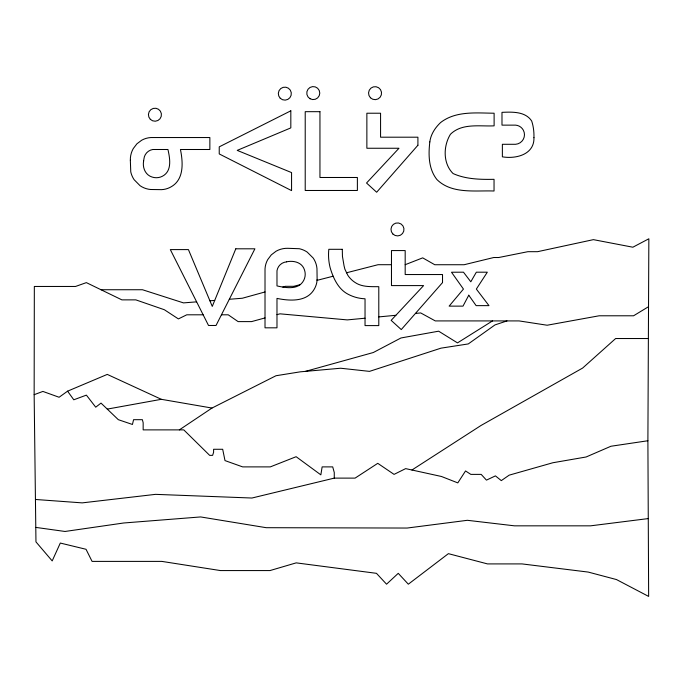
<?xml version="1.0" encoding="UTF-8"?>
<svg xmlns="http://www.w3.org/2000/svg" width="683" height="683" viewBox="0 0 683 683"><rect width="100%" height="100%" fill="white"/><g stroke="black" fill="none" stroke-linecap="round" stroke-linejoin="round"><path stroke-width="1.02" d="M405.181 264.705L422.7 257.858L434.755 264.731L464.133 264.731L493.758 257.517L498.727 257.517L527.874 251.686L537.555 251.686L593.407 239.648L632.859 247.212L648.85 238.785L647.894 440.748L648.645 596.421L616.476 579.56L588.242 572.081L522.017 563.91L487.5 563.91L448.39 553.657L408.332 584.196L398.249 573.327L386.552 584.196L376.47 573.327L296.2 562.869L269.981 570.57L220.455 570.57L161.803 561.392L92.077 561.392L86.032 549.286L60.309 543.053L52.19 560.914L35.96 541.884L34.15 394.689L34.338 286.459L75.54 286.459L86.357 282.625L121.881 299.871L135.84 299.871L164.338 309.723L178.391 318.91L186.775 314.803L203.15 314.803M506.974 320.916L495.004 324.903L468.282 343.933L441.022 348.151L369.494 371.373L340.621 368.231L300.264 371.834L275.992 375.735L211.995 408.05L161.342 399.316L107.274 374.404L67.583 391.163L59.097 397.258L42.892 391.427L34.15 394.689M179.347 429.88L211.995 408.05M411.943 470.006L481.063 425.449L582.633 368.06L615.639 338.529L648.082 338.529M492.511 320.916L457.499 342.892L438.648 331.187L400.964 337.974L373.294 352.53L305.455 371.373M648.141 306.932L633.568 315.785L599.136 315.785L547.134 325.228L519.089 320.916L435.293 320.916L420.711 312.934L415.443 313.429M265.013 291.965L242.328 298.24L229.317 299.274M282.822 287.039L285.426 286.314L293.733 286.314L299.982 284.717M265.013 317.928L251.557 321.608L238.111 321.608L228.233 314.803L221.446 314.803M276.982 314.65L279.979 313.83L347.297 319.9L365.038 318.218M317.04 280.346L333.116 276.222M346.409 272.816L378.032 264.705L391.47 264.705M647.894 440.748L610.952 446.247L586.108 456.987L552.854 462.75L509.185 475.155L501.296 480.619L495.431 475.88L486.458 480.132L481.199 474.386L470.835 474.386L465.533 470.954L457.806 482.89L441.457 476.486L405.651 468.623L394.065 474.386L377.759 463.33L355.083 478.117L334.269 478.117L251.925 498.027L155.545 494.355L82.199 502.876L35.439 499.469M107.274 409.1L161.342 399.316M648.269 518.585L590.556 525.833L514.495 525.833L467.36 520.301L407.128 528.044L266.225 527.694L200.631 516.937L123.691 522.99L65.022 531.468L35.781 527.396M286.578 261.811C293.647 260.291 302.176 262.306 304.507 270.024A13.208 13.208 0 0 1 303.773 280.286C298.659 290.249 285.938 287.91 276.982 285.912L276.982 270.724A10.638 10.638 0 0 1 286.578 261.862M378.792 316.912L395.875 315.29M196.627 301.852L183.496 302.893L142.465 289.737L101.007 289.737M209.912 300.802L214.71 300.426M67.583 391.163L73.781 399.794L86.391 395.124L95.722 407.188L101.007 403.098L118.33 419.686L132.442 424.467L133.578 419.686L142.38 419.686L143.157 422.743L143.157 429.88L183.778 429.88L209.664 455.365L212.609 455.365L213.6 452.317L213.6 449.277L222.684 449.277L224.997 460.59L242.661 466.89L270.314 466.89L296.132 456.705L320.848 474.856L322.137 466.89L332.706 466.89L334.269 472.499L334.269 478.117M130.342 160.257L130.76 171.834A22.957 22.957 0 0 0 134.116 179.689L140.083 185.725A22.018 22.018 0 0 0 150.602 189.498L161.555 189.652A20.977 20.977 0 0 0 171.604 186.536C184.299 178.989 182.976 161.905 180.44 149.5L209.86 149.5L209.86 137.539L153.214 137.539A21.438 21.438 0 0 0 141.714 140.203L136.916 143.806L133.253 148.604A22.548 22.548 0 0 0 130.342 160.257M342.294 249.304L342.448 256.347L344.053 265.832L344.872 269.153L347.826 275.3A24.921 24.921 0 0 0 355.066 282.472C362.05 287.202 370.775 286.621 378.792 286.689L378.792 325.595L365.038 325.595L365.038 298.787A39.042 39.042 0 0 1 348.151 294.271C338.17 289.165 333.202 277.972 330.154 267.753A52.898 52.898 0 0 1 328.813 249.304L342.294 249.304M143.626 160.983C142.363 167.6 145.257 174.908 152.061 177.034A13.208 13.208 0 0 0 162.323 176.291C172.287 171.177 169.947 158.465 167.95 149.5L152.761 149.5A10.638 10.638 0 0 0 143.9 159.105L143.626 160.983M317.125 279.518L316.835 282.156A21.019 21.019 0 0 1 314.018 289.566C306.471 302.262 289.387 300.938 276.982 298.403L276.982 327.823L265.013 327.823L265.013 271.177A21.438 21.438 0 0 1 267.685 259.668L271.288 254.879L276.077 251.216A22.548 22.548 0 0 1 287.739 248.305L299.316 248.723A22.957 22.957 0 0 1 307.171 252.078L313.198 258.046A22.018 22.018 0 0 1 316.972 268.564L317.125 279.518M429.829 141.902C428.301 154.734 428.506 168.923 436.907 179.535C451.719 194.262 475.103 190.309 494.04 191.009L494.04 179.322C480.286 179.561 465.857 179.296 453.094 173.559C442.84 163.45 443.199 146.008 450.447 134.261C461.973 122.923 479.466 126.534 494.116 125.851L494.116 113.216C476.077 113.054 455.86 110.723 440.603 122.539C435.131 127.747 430.802 134.261 429.829 141.902M533.952 137.667C534.49 154.554 515.972 159.165 502.372 156.825L502.372 144.292L515.605 144.292A9.605 9.605 0 0 0 524.177 132.348L523.306 130.129A9.605 9.605 0 0 0 515.605 125.134L501.988 125.134L501.988 112.345C512.13 111.918 525.372 111.286 531.69 121.028C533.466 126.372 534.106 132.058 533.952 137.667M235.797 248.808L212.268 306.411L188.423 249.594L170.323 249.594L208.52 325.475L216.033 325.475L254.904 248.808L235.797 248.808M468.76 295.218L463.006 306.129L449.132 306.129L463.45 289.071L451.506 272.235L463.475 272.193L470.8 281.789L476.341 272.193L487.312 272.193L476.341 289.071L488.977 305.634L476.128 305.634L468.76 295.218M417.911 145.248L376.657 192.239L366.54 183.01L398.983 148.254L366.865 148.254L366.865 113.224L380.568 113.224L380.568 137.198L417.911 137.198L417.911 145.248M442.524 282.591L401.271 329.582L391.154 320.353L423.597 285.596L391.47 285.596L391.47 250.567L405.181 250.567L405.181 274.54L442.524 274.54L442.524 282.591M290.821 110.817L219.234 146.854L219.234 153.94L291.564 190.608L291.564 172.586L237.214 150.38L290.821 127.892L290.821 110.817M319.951 111.679L305.216 111.679L305.216 190.48L357.38 190.48L357.38 177.486L319.951 177.486L319.951 111.679M150.328 119.32A6.514 6.514 0 0 0 161.222 116.4A6.514 6.514 0 0 0 153.248 108.426A6.514 6.514 0 0 0 150.328 119.32M280.226 98.241A6.514 6.514 0 0 0 291.112 95.321A6.514 6.514 0 0 0 283.146 87.347A6.514 6.514 0 0 0 280.226 98.241M310.014 98.728A6.514 6.514 0 0 0 319.781 93.093A6.514 6.514 0 0 0 310.014 87.45A6.514 6.514 0 0 0 310.014 98.728M370.451 97.771A6.514 6.514 0 0 0 381.336 94.852A6.514 6.514 0 0 0 373.37 86.878A6.514 6.514 0 0 0 370.451 97.771M392.879 234.013A6.514 6.514 0 0 0 403.764 231.102A6.514 6.514 0 0 0 395.799 223.128A6.514 6.514 0 0 0 392.879 234.013"/></g></svg>
